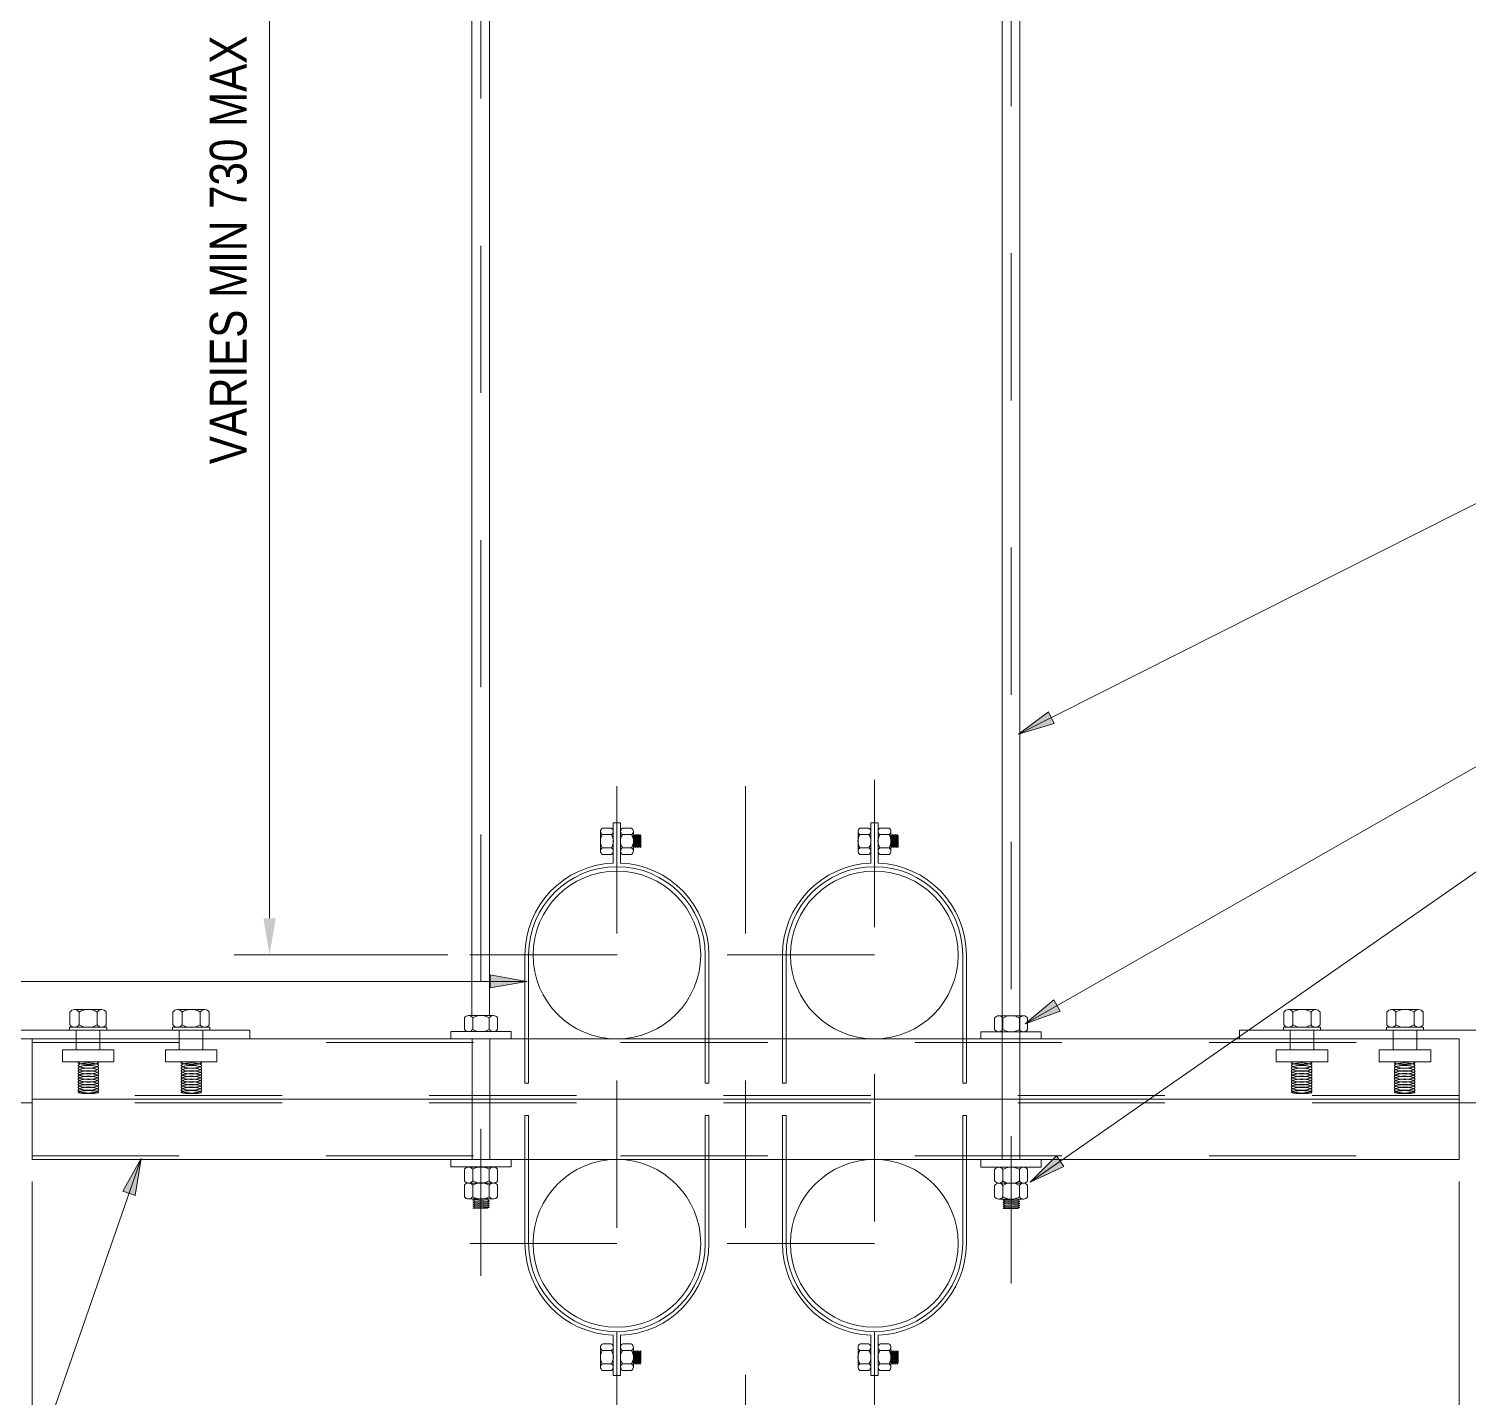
# Model space of a CAD drawing. Header units: metres. Extents: x -5.15 to 4.7, y 2.66 to 5.5.
# Drawn here: x -4.036 to -3.058, y 3.71 to 4.64 of the extents above; entities that cross this region are included whole.
import ezdxf

# ---------------------------------------------------------------- set-up
doc = ezdxf.new("R2010")
doc.units = ezdxf.units.M
for name, pattern in [('Hidden - Small', [0.002294, 0.0015, -0.0007938]), ('JacobsCenter', [0.015, 0.009, -0.0015, 0.003, -0.0015]), ('JacobsDash', [0.0045, 0.003, -0.0015])]:
    doc.linetypes.add(name, pattern=pattern)
doc.layers.get('Defpoints').update_dxf_attribs({"color": 41})
for name, color, linetype, lineweight in [('A-ANNO-DIMS', 7, 'Continuous', 9), ('A-DETL', 7, 'Continuous', 13), ('G-ANNO-TEXT', 7, 'Continuous', 9)]:
    doc.layers.add(name, color=color, linetype=linetype, lineweight=lineweight)
doc.styles.add('Arial Narrow', font='ARIALN.TTF', dxfattribs={"height": 0.025})
doc.dimstyles.new('Dimension_Standard_O__mm_', dxfattribs={"dimscale": 0.3048, "dimtxt": 0.025586, "dimasz": 0.082021, "dimexe": 0.07874, "dimexo": 0.049213, "dimgap": 0.049213, "dimtad": 1, "dimdec": 0, "dimlfac": 1000, "dimzin": 0, "dimdsep": 46, "dimtxsty": 'Arial Narrow', "dimsah": 1, "dimcen": 0.09, "dimaunit": 1, "dimadec": 4, "dimazin": 0, "dimtfac": 1, "dimtdec": 4, "dimtix": 1, "dimtmove": 0, "dimatfit": 3, "dimfxl": 1, "dimtvp": 1, "dimtfill": 1, "dimtolj": 1, "dimtzin": 0, "dimlwd": 18, "dimlwe": 18, "dimarcsym": 2})
doc.dimstyles.new('Dimension_Standard_T__mm__1', dxfattribs={"dimscale": 0.3048, "dimtxt": 0.025586, "dimasz": 0.082021, "dimexe": 0.07874, "dimexo": 0.049213, "dimgap": 0.032808, "dimtad": 1, "dimdec": 0, "dimlfac": 1000, "dimzin": 0, "dimdsep": 46, "dimtxsty": 'Arial Narrow', "dimsah": 1, "dimcen": 0.09, "dimaunit": 1, "dimadec": 4, "dimazin": 0, "dimtfac": 1, "dimtdec": 4, "dimtix": 1, "dimtmove": 0, "dimatfit": 3, "dimfxl": 1, "dimtvp": 1, "dimtolj": 1, "dimtzin": 0, "dimlwd": 18, "dimlwe": 18, "dimarcsym": 2})

# ---------------------------------------------------------------- blocks, each defined once
blk = doc.blocks.new('DIMBLOCK3-DRG-2873254 - TYPE 4 HANGER _4X100 DIA_')
at = {"layer": 'A-ANNO-DIMS', "color": 0, "lineweight": 18, "transparency": 16777216}
for p, q in [((-3.06391, 3.85672), (-3.06391, 3.3656)), ((-3.54891, 3.67972), (-3.54891, 3.3656)), ((-3.08891, 3.3896), (-3.52391, 3.3896))]:
    blk.add_line(p, q, dxfattribs=at)
at = {"layer": 'A-ANNO-DIMS', "color": 0, "transparency": 16777216}
for points in [[(-3.52391, 3.39376), (-3.52391, 3.38543), (-3.54891, 3.3896)], [(-3.08891, 3.39376), (-3.08891, 3.38543), (-3.06391, 3.3896)]]:
    blk.add_solid(points, dxfattribs=at)
at = {"layer": 'Defpoints', "color": 0, "transparency": 16777216}
for p in [(-3.06391, 3.87172), (-3.54891, 3.69472), (-3.54891, 3.3896)]:
    blk.add_point(p, dxfattribs=at)
at = {"layer": 'A-ANNO-DIMS', "color": 0, "lineweight": 18, "transparency": 16777216, "insert": (-3.30641, 3.41236), "char_height": 0.025, "width": 0.0570197, "attachment_point": 5, "style": 'Arial Narrow'}
blk.add_mtext('\\A1;485', dxfattribs=at)
blk = doc.blocks.new('DIMBLOCK4-DRG-2873254 - TYPE 4 HANGER _4X100 DIA_')
at = {"layer": 'A-ANNO-DIMS', "color": 0, "lineweight": 18, "transparency": 16777216}
for p, q in [((-4.03391, 3.85672), (-4.03391, 3.3656)), ((-3.54891, 3.67972), (-3.54891, 3.3656)), ((-3.57391, 3.3896), (-4.00891, 3.3896))]:
    blk.add_line(p, q, dxfattribs=at)
at = {"layer": 'A-ANNO-DIMS', "color": 0, "transparency": 16777216}
for points in [[(-4.00891, 3.39376), (-4.00891, 3.38543), (-4.03391, 3.3896)], [(-3.57391, 3.39376), (-3.57391, 3.38543), (-3.54891, 3.3896)]]:
    blk.add_solid(points, dxfattribs=at)
at = {"layer": 'Defpoints', "color": 0, "transparency": 16777216}
for p in [(-4.03391, 3.87172), (-3.54891, 3.69472), (-4.03391, 3.3896)]:
    blk.add_point(p, dxfattribs=at)
at = {"layer": 'A-ANNO-DIMS', "color": 0, "lineweight": 18, "transparency": 16777216, "insert": (-3.79141, 3.41236), "char_height": 0.025, "width": 0.0570197, "attachment_point": 5, "style": 'Arial Narrow'}
blk.add_mtext('\\A1;485', dxfattribs=at)
blk = doc.blocks.new('DIMBLOCK11-DRG-2873254 - TYPE 4 HANGER _4X100 DIA_')
at = {"layer": 'A-ANNO-DIMS', "color": 0, "lineweight": 18, "transparency": 16777216}
for p, q in [((-3.56865, 5.04061), (-3.89646, 5.04061)), ((-3.87246, 5.01561), (-3.87246, 4.03572)), ((-3.75128, 4.01072), (-3.89646, 4.01072))]:
    blk.add_line(p, q, dxfattribs=at)
at = {"layer": 'A-ANNO-DIMS', "color": 0, "transparency": 16777216}
for points in [[(-3.87663, 5.01561), (-3.86829, 5.01561), (-3.87246, 5.04061)], [(-3.87663, 4.03572), (-3.86829, 4.03572), (-3.87246, 4.01072)]]:
    blk.add_solid(points, dxfattribs=at)
at = {"layer": 'Defpoints', "color": 0, "transparency": 16777216}
for p in [(-3.55365, 5.04061), (-3.87246, 4.01072), (-3.73628, 4.01072)]:
    blk.add_point(p, dxfattribs=at)
at = {"layer": 'A-ANNO-DIMS', "color": 0, "lineweight": 18, "transparency": 16777216, "insert": (-3.90039, 4.52567), "char_height": 0.025, "width": 0.4361765, "attachment_point": 5, "rotation": 90, "style": 'Arial Narrow', "bg_fill": 3, "box_fill_scale": 1.1, "bg_fill_color": 256, "bg_fill_true_color": 13158600, "bg_fill_transparency": 0}
blk.add_mtext('\\A1;VARIES MIN 730 MAX 1030', dxfattribs=at)

msp = doc.modelspace()

# ---------------------------------------------------------------- hatches: boundary and pattern name
at = {"layer": 'G-ANNO-TEXT'}
for points in [[(-3.36343, 4.16076), (-3.33913, 4.16808), (-3.3431, 4.17595)], [(-3.69756, 3.99278), (-3.72256, 3.99719), (-3.72256, 3.98837)], [(-3.35903, 3.96397), (-3.33513, 3.97252), (-3.33949, 3.98018)], [(-3.35559, 3.85643), (-3.33255, 3.86709), (-3.33759, 3.87433)], [(-3.95978, 3.87234), (-3.97215, 3.85018), (-3.96383, 3.84728)]]:
    msp.add_hatch(color=256, dxfattribs=at).paths.add_polyline_path(points)

# ---------------------------------------------------------------- linework, layer by layer
at = {"layer": 'A-DETL', "linetype": 'JacobsCenter', "lineweight": 9}
for p, q in [((-3.36847, 3.58756), (-3.36847, 5.26756)), ((-3.72878, 3.59268), (-3.72878, 5.26268)), ((-3.46141, 4.12972), (-3.46141, 3.69472)), ((-3.63641, 4.12535), (-3.63641, 3.69472)), ((-3.54891, 4.12535), (-3.54891, 3.69472)), ((-3.73628, 4.01072), (-3.53641, 4.01072)), ((-3.56141, 4.01072), (-3.36141, 4.01072)), ((-3.72036, 3.96952), (-3.73743, 3.96952)), ((-3.73641, 3.81472), (-3.53641, 3.81472)), ((-3.56141, 3.81472), (-3.36141, 3.81472))]:
    msp.add_line(p, q, dxfattribs=at)
at = {"layer": 'A-DETL', "lineweight": 18}
for p, q in [((-3.37463, 3.87172), (-3.37463, 5.13593)), ((-3.36263, 3.87172), (-3.36263, 5.13617)), ((-3.73494, 3.96952), (-3.73494, 5.12492)), ((-3.72294, 3.96952), (-3.72294, 5.12516)), ((-3.73478, 3.95372), (-3.73478, 3.87172)), ((-3.72278, 3.95372), (-3.72278, 3.87172))]:
    msp.add_line(p, q, dxfattribs=at)
at = {"layer": 'A-DETL', "lineweight": 9}
for p, q in [((-3.63391, 4.10053), (-3.63891, 4.10053)), ((-3.63891, 4.07317), (-3.63891, 4.10053)), ((-3.63641, 4.07072), (-3.63641, 4.10053)), ((-3.63391, 4.07317), (-3.63391, 4.10053)), ((-3.45891, 4.10053), (-3.46391, 4.10053)), ((-3.46391, 4.07317), (-3.46391, 4.10053)), ((-3.46141, 4.07072), (-3.46141, 4.10053)), ((-3.45891, 4.07317), (-3.45891, 4.10053)), ((-3.64754, 4.09474), (-3.64754, 4.08803)), ((-3.64754, 4.09474), (-3.64754, 4.08803)), ((-3.6463, 4.09698), (-3.64009, 4.09698)), ((-3.6463, 4.0925), (-3.64009, 4.0925)), ((-3.63891, 4.09474), (-3.63891, 4.08803)), ((-3.62646, 4.09698), (-3.63267, 4.09698)), ((-3.62646, 4.0925), (-3.63267, 4.0925)), ((-3.62522, 4.08803), (-3.62522, 4.09475)), ((-3.62466, 4.08366), (-3.62522, 4.09266)), ((-3.62466, 4.09163), (-3.62522, 4.09266)), ((-3.62466, 4.09163), (-3.62522, 4.09266)), ((-3.6241, 4.09266), (-3.62466, 4.09163)), ((-3.6241, 4.09266), (-3.62466, 4.09163)), ((-3.6241, 4.08469), (-3.62466, 4.09163)), ((-3.62354, 4.09163), (-3.6241, 4.09266)), ((-3.62354, 4.08366), (-3.6241, 4.09266)), ((-3.62297, 4.09266), (-3.62354, 4.09163)), ((-3.62297, 4.08469), (-3.62354, 4.09163)), ((-3.62241, 4.09163), (-3.62297, 4.09266)), ((-3.62241, 4.08366), (-3.62297, 4.09266)), ((-3.62185, 4.09266), (-3.62241, 4.09163)), ((-3.62185, 4.08469), (-3.62241, 4.09163)), ((-3.62129, 4.09163), (-3.62185, 4.09266)), ((-3.62129, 4.08366), (-3.62185, 4.09266)), ((-3.62129, 4.09163), (-3.62072, 4.09266)), ((-3.62072, 4.08469), (-3.62129, 4.09163)), ((-3.62016, 4.09163), (-3.62072, 4.09266)), ((-3.62072, 4.09266), (-3.62016, 4.08366)), ((-3.62016, 4.08366), (-3.62016, 4.09163)), ((-3.47254, 4.09474), (-3.47254, 4.08803)), ((-3.47254, 4.09474), (-3.47254, 4.08803)), ((-3.4713, 4.09698), (-3.46509, 4.09698)), ((-3.4713, 4.0925), (-3.46509, 4.0925)), ((-3.46391, 4.09474), (-3.46391, 4.08803)), ((-3.45146, 4.09698), (-3.45767, 4.09698)), ((-3.45146, 4.0925), (-3.45767, 4.0925)), ((-3.45022, 4.08803), (-3.45022, 4.09475)), ((-3.44966, 4.08366), (-3.45022, 4.09266)), ((-3.44966, 4.09163), (-3.45022, 4.09266)), ((-3.44966, 4.09163), (-3.45022, 4.09266)), ((-3.4491, 4.09266), (-3.44966, 4.09163)), ((-3.4491, 4.09266), (-3.44966, 4.09163)), ((-3.4491, 4.08469), (-3.44966, 4.09163)), ((-3.44854, 4.09163), (-3.4491, 4.09266)), ((-3.44854, 4.08366), (-3.4491, 4.09266)), ((-3.44797, 4.09266), (-3.44854, 4.09163)), ((-3.44797, 4.08469), (-3.44854, 4.09163)), ((-3.44741, 4.09163), (-3.44797, 4.09266)), ((-3.44741, 4.08366), (-3.44797, 4.09266)), ((-3.44685, 4.09266), (-3.44741, 4.09163)), ((-3.44685, 4.08469), (-3.44741, 4.09163)), ((-3.44629, 4.09163), (-3.44685, 4.09266)), ((-3.44629, 4.08366), (-3.44685, 4.09266)), ((-3.44629, 4.09163), (-3.44572, 4.09266)), ((-3.44572, 4.08469), (-3.44629, 4.09163)), ((-3.44516, 4.09163), (-3.44572, 4.09266)), ((-3.44572, 4.09266), (-3.44516, 4.08366)), ((-3.44516, 4.08366), (-3.44516, 4.09163)), ((-3.64754, 4.08803), (-3.64754, 4.0813)), ((-3.64754, 4.08803), (-3.64754, 4.0813)), ((-3.6463, 4.08355), (-3.64009, 4.08355)), ((-3.63891, 4.08803), (-3.63891, 4.0813)), ((-3.62646, 4.08355), (-3.63267, 4.08355)), ((-3.62522, 4.08131), (-3.62522, 4.08803)), ((-3.62522, 4.08469), (-3.62466, 4.08366)), ((-3.62466, 4.08366), (-3.6241, 4.08469)), ((-3.6241, 4.08469), (-3.62354, 4.08366)), ((-3.62354, 4.08366), (-3.62297, 4.08469)), ((-3.62297, 4.08469), (-3.62241, 4.08366)), ((-3.62241, 4.08366), (-3.62185, 4.08469)), ((-3.62185, 4.08469), (-3.62129, 4.08366)), ((-3.62129, 4.08366), (-3.62072, 4.08469)), ((-3.62016, 4.08366), (-3.62072, 4.08469)), ((-3.47254, 4.08803), (-3.47254, 4.0813)), ((-3.47254, 4.08803), (-3.47254, 4.0813)), ((-3.4713, 4.08355), (-3.46509, 4.08355)), ((-3.46391, 4.08803), (-3.46391, 4.0813)), ((-3.45146, 4.08355), (-3.45767, 4.08355)), ((-3.45022, 4.08131), (-3.45022, 4.08803)), ((-3.45022, 4.08469), (-3.44966, 4.08366)), ((-3.44966, 4.08366), (-3.4491, 4.08469)), ((-3.4491, 4.08469), (-3.44854, 4.08366)), ((-3.44854, 4.08366), (-3.44797, 4.08469)), ((-3.44797, 4.08469), (-3.44741, 4.08366)), ((-3.44741, 4.08366), (-3.44685, 4.08469)), ((-3.44685, 4.08469), (-3.44629, 4.08366)), ((-3.44629, 4.08366), (-3.44572, 4.08469)), ((-3.44516, 4.08366), (-3.44572, 4.08469)), ((-3.6463, 4.07907), (-3.64009, 4.07907)), ((-3.62646, 4.07907), (-3.63267, 4.07907)), ((-3.4713, 4.07907), (-3.46509, 4.07907)), ((-3.45146, 4.07907), (-3.45767, 4.07907)), ((-3.69891, 4.01072), (-3.69891, 3.92372)), ((-3.69641, 4.01072), (-3.69641, 3.92372)), ((-3.57641, 4.01072), (-3.57641, 3.92372)), ((-3.57391, 4.01072), (-3.57391, 3.92372)), ((-3.52391, 4.01072), (-3.52391, 3.92372)), ((-3.52141, 4.01072), (-3.52141, 3.92372)), ((-3.40141, 4.01072), (-3.40141, 3.92372)), ((-3.39891, 4.01072), (-3.39891, 3.92372)), ((-4.00812, 3.97188), (-4.00812, 3.96332)), ((-3.99579, 3.97358), (-4.00506, 3.97358)), ((-3.99579, 3.97358), (-4.00506, 3.97358)), ((-4.00196, 3.97188), (-4.00196, 3.96332)), ((-3.98653, 3.97358), (-3.99579, 3.97358)), ((-3.98653, 3.97358), (-3.99579, 3.97358)), ((-3.98962, 3.97188), (-3.98962, 3.96332)), ((-3.98345, 3.97188), (-3.98345, 3.96332)), ((-3.93812, 3.97188), (-3.93812, 3.96332)), ((-3.92579, 3.97358), (-3.93506, 3.97358)), ((-3.92579, 3.97358), (-3.93506, 3.97358)), ((-3.93196, 3.97188), (-3.93196, 3.96332)), ((-3.91653, 3.97358), (-3.92579, 3.97358)), ((-3.91653, 3.97358), (-3.92579, 3.97358)), ((-3.91962, 3.97188), (-3.91962, 3.96332)), ((-3.91345, 3.97188), (-3.91345, 3.96332)), ((-3.18312, 3.97188), (-3.18312, 3.96332)), ((-3.18004, 3.97358), (-3.17079, 3.97358)), ((-3.18004, 3.97358), (-3.17079, 3.97358)), ((-3.17696, 3.97188), (-3.17696, 3.96332)), ((-3.17079, 3.97358), (-3.16152, 3.97358)), ((-3.17079, 3.97358), (-3.16152, 3.97358)), ((-3.16462, 3.97188), (-3.16462, 3.96332)), ((-3.15845, 3.97188), (-3.15845, 3.96332)), ((-3.11312, 3.97188), (-3.11312, 3.96332)), ((-3.11004, 3.97358), (-3.10079, 3.97358)), ((-3.11004, 3.97358), (-3.10079, 3.97358)), ((-3.10696, 3.97188), (-3.10696, 3.96332)), ((-3.10079, 3.97358), (-3.09152, 3.97358)), ((-3.10079, 3.97358), (-3.09152, 3.97358)), ((-3.09462, 3.97188), (-3.09462, 3.96332)), ((-3.08845, 3.97188), (-3.08845, 3.96332)), ((-3.73999, 3.96797), (-3.73999, 3.96019)), ((-3.73438, 3.96797), (-3.73438, 3.96019)), ((-3.72317, 3.96797), (-3.72317, 3.96019)), ((-3.71756, 3.96797), (-3.71756, 3.96019)), ((-3.37968, 3.96786), (-3.37968, 3.96008)), ((-3.37688, 3.96941), (-3.36847, 3.96941)), ((-3.37688, 3.96941), (-3.36847, 3.96941)), ((-3.37408, 3.96786), (-3.37408, 3.96008)), ((-3.36847, 3.96941), (-3.36004, 3.96941)), ((-3.36847, 3.96941), (-3.36004, 3.96941)), ((-3.36286, 3.96786), (-3.36286, 3.96008)), ((-3.35725, 3.96786), (-3.35725, 3.96008)), ((-3.98314, 3.9617), (-4.00844, 3.9617)), ((-4.00844, 3.9617), (-4.00844, 3.95972)), ((-4.00844, 3.95972), (-3.98314, 3.95972)), ((-3.99579, 3.9617), (-4.00506, 3.9617)), ((-3.98653, 3.9617), (-3.99579, 3.9617)), ((-3.98314, 3.95972), (-3.98314, 3.9617)), ((-3.91314, 3.9617), (-3.93844, 3.9617)), ((-3.93844, 3.9617), (-3.93844, 3.95972)), ((-3.93844, 3.95972), (-3.91314, 3.95972)), ((-3.92579, 3.9617), (-3.93506, 3.9617)), ((-3.91653, 3.9617), (-3.92579, 3.9617)), ((-3.91314, 3.95972), (-3.91314, 3.9617)), ((-3.74928, 3.95872), (-3.70828, 3.95872)), ((-3.74928, 3.95872), (-3.74928, 3.95372)), ((-3.73719, 3.95872), (-3.72878, 3.95872)), ((-3.72878, 3.95872), (-3.72035, 3.95872)), ((-3.70828, 3.95872), (-3.70828, 3.95372)), ((-3.38897, 3.9586), (-3.34797, 3.9586)), ((-3.38897, 3.9586), (-3.38897, 3.95372)), ((-3.37688, 3.9586), (-3.36847, 3.9586)), ((-3.36847, 3.9586), (-3.36004, 3.9586)), ((-3.34797, 3.9586), (-3.34797, 3.95372)), ((-3.18344, 3.9617), (-3.15814, 3.9617)), ((-3.18344, 3.95972), (-3.18344, 3.9617)), ((-3.15814, 3.95972), (-3.18344, 3.95972)), ((-3.18004, 3.9617), (-3.17079, 3.9617)), ((-3.17079, 3.9617), (-3.16152, 3.9617)), ((-3.15814, 3.9617), (-3.15814, 3.95972)), ((-3.11344, 3.9617), (-3.08814, 3.9617)), ((-3.11344, 3.95972), (-3.11344, 3.9617)), ((-3.08814, 3.95972), (-3.11344, 3.95972)), ((-3.11004, 3.9617), (-3.10079, 3.9617)), ((-3.10079, 3.9617), (-3.09152, 3.9617)), ((-3.08814, 3.9617), (-3.08814, 3.95972)), ((-3.69891, 3.92372), (-3.69641, 3.92372)), ((-3.57641, 3.92372), (-3.57391, 3.92372)), ((-3.52391, 3.92372), (-3.52141, 3.92372)), ((-3.40141, 3.92372), (-3.39891, 3.92372)), ((-3.06391, 3.91272), (-4.03391, 3.91272)), ((-3.69891, 3.90172), (-3.69641, 3.90172)), ((-3.69891, 3.81472), (-3.69891, 3.90172)), ((-3.69641, 3.81472), (-3.69641, 3.90172)), ((-3.57641, 3.81472), (-3.57641, 3.90172)), ((-3.57641, 3.90172), (-3.57391, 3.90172)), ((-3.57391, 3.81472), (-3.57391, 3.90172)), ((-3.52391, 3.90172), (-3.52141, 3.90172)), ((-3.52391, 3.81472), (-3.52391, 3.90172)), ((-3.52141, 3.81472), (-3.52141, 3.90172)), ((-3.40141, 3.81472), (-3.40141, 3.90172)), ((-3.40141, 3.90172), (-3.39891, 3.90172)), ((-3.39891, 3.81472), (-3.39891, 3.90172)), ((-3.74928, 3.86672), (-3.74928, 3.87172)), ((-3.74928, 3.86672), (-3.70828, 3.86672)), ((-3.73999, 3.85728), (-3.73999, 3.86506)), ((-3.73719, 3.86654), (-3.72878, 3.86654)), ((-3.73438, 3.85728), (-3.73438, 3.86506)), ((-3.72878, 3.86654), (-3.72035, 3.86654)), ((-3.72317, 3.85728), (-3.72317, 3.86506)), ((-3.71756, 3.85728), (-3.71756, 3.86506)), ((-3.70828, 3.86672), (-3.70828, 3.87172)), ((-3.38897, 3.8666), (-3.38897, 3.87172)), ((-3.38897, 3.8666), (-3.34797, 3.8666)), ((-3.37968, 3.85717), (-3.37968, 3.86495)), ((-3.37688, 3.86642), (-3.36847, 3.86642)), ((-3.37408, 3.85717), (-3.37408, 3.86495)), ((-3.36847, 3.86642), (-3.36004, 3.86642)), ((-3.36286, 3.85717), (-3.36286, 3.86495)), ((-3.35725, 3.85717), (-3.35725, 3.86495)), ((-3.34797, 3.8666), (-3.34797, 3.87172)), ((-3.73719, 3.85573), (-3.72878, 3.85573)), ((-3.73719, 3.85573), (-3.72878, 3.85573)), ((-3.72878, 3.85573), (-3.72035, 3.85573)), ((-3.72878, 3.85573), (-3.72035, 3.85573)), ((-3.37688, 3.85562), (-3.36847, 3.85562)), ((-3.37688, 3.85562), (-3.36847, 3.85562)), ((-3.36847, 3.85562), (-3.36004, 3.85562)), ((-3.36847, 3.85562), (-3.36004, 3.85562)), ((-3.73999, 3.84648), (-3.73999, 3.85426)), ((-3.73719, 3.84493), (-3.72878, 3.84493)), ((-3.73438, 3.84648), (-3.73438, 3.85426)), ((-3.73295, 3.84493), (-3.73424, 3.84423)), ((-3.73424, 3.84423), (-3.72297, 3.84493)), ((-3.72878, 3.84493), (-3.72035, 3.84493)), ((-3.72426, 3.84423), (-3.72297, 3.84493)), ((-3.72426, 3.84423), (-3.72297, 3.84493)), ((-3.72317, 3.84648), (-3.72317, 3.85426)), ((-3.71756, 3.84648), (-3.71756, 3.85426)), ((-3.37968, 3.84637), (-3.37968, 3.85415)), ((-3.37688, 3.84482), (-3.36847, 3.84482)), ((-3.37408, 3.84637), (-3.37408, 3.85415)), ((-3.37264, 3.84482), (-3.37393, 3.84411)), ((-3.37393, 3.84411), (-3.36266, 3.84482)), ((-3.36847, 3.84482), (-3.36004, 3.84482)), ((-3.36395, 3.84411), (-3.36266, 3.84482)), ((-3.36395, 3.84411), (-3.36266, 3.84482)), ((-3.36286, 3.84637), (-3.36286, 3.85415)), ((-3.35725, 3.84637), (-3.35725, 3.85415)), ((-3.73424, 3.84423), (-3.73295, 3.84352)), ((-3.73295, 3.84352), (-3.73424, 3.84282)), ((-3.73424, 3.84282), (-3.72297, 3.84352)), ((-3.73424, 3.84282), (-3.73295, 3.84211)), ((-3.73295, 3.84211), (-3.73424, 3.84141)), ((-3.73424, 3.84141), (-3.72297, 3.84211)), ((-3.73424, 3.84141), (-3.73295, 3.8407)), ((-3.73295, 3.8407), (-3.73424, 3.84)), ((-3.73424, 3.84), (-3.72297, 3.8407)), ((-3.73424, 3.84), (-3.73295, 3.83929)), ((-3.72297, 3.83929), (-3.73424, 3.83859)), ((-3.73424, 3.83859), (-3.73295, 3.83929)), ((-3.73424, 3.83859), (-3.72426, 3.83859)), ((-3.73295, 3.84352), (-3.72426, 3.84423)), ((-3.73295, 3.84211), (-3.72426, 3.84282)), ((-3.73295, 3.8407), (-3.72426, 3.84141)), ((-3.73295, 3.83929), (-3.72426, 3.84)), ((-3.72297, 3.84352), (-3.72426, 3.84423)), ((-3.72297, 3.84352), (-3.72426, 3.84423)), ((-3.72426, 3.84282), (-3.72297, 3.84352)), ((-3.72297, 3.84211), (-3.72426, 3.84282)), ((-3.72426, 3.84141), (-3.72297, 3.84211)), ((-3.72297, 3.8407), (-3.72426, 3.84141)), ((-3.72426, 3.84), (-3.72297, 3.8407)), ((-3.72426, 3.84), (-3.72297, 3.83929)), ((-3.72426, 3.83859), (-3.72297, 3.83929)), ((-3.37393, 3.84411), (-3.37264, 3.84341)), ((-3.37264, 3.84341), (-3.37393, 3.8427)), ((-3.37393, 3.8427), (-3.36266, 3.84341)), ((-3.37393, 3.8427), (-3.37264, 3.842)), ((-3.37264, 3.842), (-3.37393, 3.84129)), ((-3.37393, 3.84129), (-3.36266, 3.842)), ((-3.37393, 3.84129), (-3.37264, 3.84059)), ((-3.37264, 3.84059), (-3.37393, 3.83988)), ((-3.37393, 3.83988), (-3.36266, 3.84059)), ((-3.37393, 3.83988), (-3.37264, 3.83918)), ((-3.36266, 3.83918), (-3.37393, 3.83848)), ((-3.37393, 3.83848), (-3.37264, 3.83918)), ((-3.37393, 3.83848), (-3.36395, 3.83848)), ((-3.37264, 3.84341), (-3.36395, 3.84411)), ((-3.37264, 3.842), (-3.36395, 3.8427)), ((-3.37264, 3.84059), (-3.36395, 3.84129)), ((-3.37264, 3.83918), (-3.36395, 3.83988)), ((-3.36266, 3.84341), (-3.36395, 3.84411)), ((-3.36266, 3.84341), (-3.36395, 3.84411)), ((-3.36395, 3.8427), (-3.36266, 3.84341)), ((-3.36266, 3.842), (-3.36395, 3.8427)), ((-3.36395, 3.84129), (-3.36266, 3.842)), ((-3.36266, 3.84059), (-3.36395, 3.84129)), ((-3.36395, 3.83988), (-3.36266, 3.84059)), ((-3.36395, 3.83988), (-3.36266, 3.83918)), ((-3.36395, 3.83848), (-3.36266, 3.83918)), ((-3.63891, 3.75227), (-3.63891, 3.72491)), ((-3.63641, 3.75472), (-3.63641, 3.72491)), ((-3.63391, 3.75227), (-3.63391, 3.72491)), ((-3.46391, 3.75227), (-3.46391, 3.72491)), ((-3.46141, 3.75472), (-3.46141, 3.72491)), ((-3.45891, 3.75227), (-3.45891, 3.72491)), ((-3.64754, 3.73741), (-3.64754, 3.74414)), ((-3.64754, 3.73741), (-3.64754, 3.74414)), ((-3.64754, 3.73069), (-3.64754, 3.73741)), ((-3.64754, 3.73069), (-3.64754, 3.73741)), ((-3.6463, 3.74637), (-3.64009, 3.74637)), ((-3.6463, 3.74189), (-3.64009, 3.74189)), ((-3.63891, 3.73741), (-3.63891, 3.74414)), ((-3.63891, 3.73069), (-3.63891, 3.73741)), ((-3.62646, 3.74637), (-3.63267, 3.74637)), ((-3.62646, 3.74189), (-3.63267, 3.74189)), ((-3.62522, 3.74413), (-3.62522, 3.73741)), ((-3.62522, 3.74075), (-3.62466, 3.74177)), ((-3.62466, 3.74177), (-3.62522, 3.73277)), ((-3.62522, 3.73741), (-3.62522, 3.73068)), ((-3.62466, 3.74177), (-3.6241, 3.74075)), ((-3.6241, 3.74075), (-3.62466, 3.7338)), ((-3.6241, 3.74075), (-3.62354, 3.74177)), ((-3.62354, 3.74177), (-3.6241, 3.73277)), ((-3.62354, 3.74177), (-3.62297, 3.74075)), ((-3.62297, 3.74075), (-3.62354, 3.7338)), ((-3.62297, 3.74075), (-3.62241, 3.74177)), ((-3.62241, 3.74177), (-3.62297, 3.73277)), ((-3.62241, 3.74177), (-3.62185, 3.74075)), ((-3.62185, 3.74075), (-3.62241, 3.7338)), ((-3.62185, 3.74075), (-3.62129, 3.74177)), ((-3.62129, 3.74177), (-3.62185, 3.73277)), ((-3.62129, 3.74177), (-3.62072, 3.74075)), ((-3.62072, 3.74075), (-3.62129, 3.7338)), ((-3.62072, 3.73277), (-3.62016, 3.74177)), ((-3.62016, 3.74177), (-3.62072, 3.74075)), ((-3.62016, 3.74177), (-3.62016, 3.7338)), ((-3.47254, 3.73741), (-3.47254, 3.74414)), ((-3.47254, 3.73741), (-3.47254, 3.74414)), ((-3.47254, 3.73069), (-3.47254, 3.73741)), ((-3.47254, 3.73069), (-3.47254, 3.73741)), ((-3.4713, 3.74637), (-3.46509, 3.74637)), ((-3.4713, 3.74189), (-3.46509, 3.74189)), ((-3.46391, 3.73741), (-3.46391, 3.74414)), ((-3.46391, 3.73069), (-3.46391, 3.73741)), ((-3.45146, 3.74637), (-3.45767, 3.74637)), ((-3.45146, 3.74189), (-3.45767, 3.74189)), ((-3.45022, 3.74413), (-3.45022, 3.73741)), ((-3.45022, 3.74075), (-3.44966, 3.74177)), ((-3.44966, 3.74177), (-3.45022, 3.73277)), ((-3.45022, 3.73741), (-3.45022, 3.73068)), ((-3.44966, 3.74177), (-3.4491, 3.74075)), ((-3.4491, 3.74075), (-3.44966, 3.7338)), ((-3.4491, 3.74075), (-3.44854, 3.74177)), ((-3.44854, 3.74177), (-3.4491, 3.73277)), ((-3.44854, 3.74177), (-3.44797, 3.74075)), ((-3.44797, 3.74075), (-3.44854, 3.7338)), ((-3.44797, 3.74075), (-3.44741, 3.74177)), ((-3.44741, 3.74177), (-3.44797, 3.73277)), ((-3.44741, 3.74177), (-3.44685, 3.74075)), ((-3.44685, 3.74075), (-3.44741, 3.7338)), ((-3.44685, 3.74075), (-3.44629, 3.74177)), ((-3.44629, 3.74177), (-3.44685, 3.73277)), ((-3.44629, 3.74177), (-3.44572, 3.74075)), ((-3.44572, 3.74075), (-3.44629, 3.7338)), ((-3.44572, 3.73277), (-3.44516, 3.74177)), ((-3.44516, 3.74177), (-3.44572, 3.74075)), ((-3.44516, 3.74177), (-3.44516, 3.7338)), ((-3.6463, 3.73293), (-3.64009, 3.73293)), ((-3.6463, 3.72846), (-3.64009, 3.72846)), ((-3.62646, 3.73293), (-3.63267, 3.73293)), ((-3.62646, 3.72846), (-3.63267, 3.72846)), ((-3.62466, 3.7338), (-3.62522, 3.73277)), ((-3.62466, 3.7338), (-3.62522, 3.73277)), ((-3.6241, 3.73277), (-3.62466, 3.7338)), ((-3.6241, 3.73277), (-3.62466, 3.7338)), ((-3.62354, 3.7338), (-3.6241, 3.73277)), ((-3.62297, 3.73277), (-3.62354, 3.7338)), ((-3.62241, 3.7338), (-3.62297, 3.73277)), ((-3.62185, 3.73277), (-3.62241, 3.7338)), ((-3.62129, 3.7338), (-3.62185, 3.73277)), ((-3.62129, 3.7338), (-3.62072, 3.73277)), ((-3.62016, 3.7338), (-3.62072, 3.73277)), ((-3.4713, 3.73293), (-3.46509, 3.73293)), ((-3.4713, 3.72846), (-3.46509, 3.72846)), ((-3.45146, 3.73293), (-3.45767, 3.73293)), ((-3.45146, 3.72846), (-3.45767, 3.72846)), ((-3.44966, 3.7338), (-3.45022, 3.73277)), ((-3.44966, 3.7338), (-3.45022, 3.73277)), ((-3.4491, 3.73277), (-3.44966, 3.7338)), ((-3.4491, 3.73277), (-3.44966, 3.7338)), ((-3.44854, 3.7338), (-3.4491, 3.73277)), ((-3.44797, 3.73277), (-3.44854, 3.7338)), ((-3.44741, 3.7338), (-3.44797, 3.73277)), ((-3.44685, 3.73277), (-3.44741, 3.7338)), ((-3.44629, 3.7338), (-3.44685, 3.73277)), ((-3.44629, 3.7338), (-3.44572, 3.73277)), ((-3.44516, 3.7338), (-3.44572, 3.73277)), ((-3.63391, 3.72491), (-3.63891, 3.72491)), ((-3.45891, 3.72491), (-3.46391, 3.72491))]:
    msp.add_line(p, q, dxfattribs=at)
at = {"layer": 'A-DETL', "linetype": 'JacobsDash'}
msp.add_line((-4.00939, 3.95372), (-4.10521, 3.95372), dxfattribs=at)
at = {"layer": 'A-DETL'}
for p, q in [((-3.88579, 3.95972), (-4.10452, 3.95972)), ((-4.03391, 3.95372), (-3.06391, 3.95372)), ((-4.03391, 3.95372), (-4.03391, 3.87172)), ((-3.88579, 3.95972), (-3.88579, 3.95372)), ((-3.21329, 3.95972), (-2.94164, 3.95972)), ((-3.21329, 3.95972), (-3.21329, 3.95372)), ((-3.06391, 3.95372), (-3.06391, 3.87172)), ((-4.03391, 3.91022), (-4.11019, 3.91022)), ((-3.06391, 3.91022), (-2.93793, 3.91022)), ((-4.03391, 3.87172), (-3.06391, 3.87172))]:
    msp.add_line(p, q, dxfattribs=at)
at = {"layer": 'A-DETL', "linetype": 'Hidden - Small', "lineweight": 9}
for p, q in [((-4.00379, 3.94621), (-4.00379, 3.95972)), ((-3.98779, 3.94621), (-3.98779, 3.95972)), ((-3.93379, 3.94621), (-3.93379, 3.95972)), ((-3.91779, 3.94621), (-3.91779, 3.95972)), ((-3.17879, 3.94621), (-3.17879, 3.95972)), ((-3.16279, 3.94621), (-3.16279, 3.95972)), ((-3.10879, 3.94621), (-3.10879, 3.95972)), ((-3.09279, 3.94621), (-3.09279, 3.95972)), ((-4.01329, 3.94621), (-3.97829, 3.94621)), ((-4.01329, 3.93821), (-4.01329, 3.94621)), ((-3.97829, 3.93821), (-3.97829, 3.94621)), ((-3.94329, 3.94621), (-3.90829, 3.94621)), ((-3.94329, 3.93821), (-3.94329, 3.94621)), ((-3.90829, 3.93821), (-3.90829, 3.94621)), ((-3.15329, 3.94621), (-3.18829, 3.94621)), ((-3.18829, 3.93821), (-3.18829, 3.94621)), ((-3.15329, 3.93821), (-3.15329, 3.94621)), ((-3.08329, 3.94621), (-3.11829, 3.94621)), ((-3.11829, 3.93821), (-3.11829, 3.94621)), ((-3.08329, 3.93821), (-3.08329, 3.94621)), ((-3.97829, 3.93821), (-4.01329, 3.93821)), ((-3.90829, 3.93821), (-3.94329, 3.93821)), ((-3.18829, 3.93821), (-3.15329, 3.93821)), ((-3.11829, 3.93821), (-3.08329, 3.93821))]:
    msp.add_line(p, q, dxfattribs=at)
at = {"layer": 'A-DETL', "linetype": 'JacobsDash', "lineweight": 9}
for p, q in [((-4.03391, 3.95122), (-3.06391, 3.95122)), ((-3.06391, 3.91522), (-4.03391, 3.91522)), ((-3.06391, 3.91022), (-4.03391, 3.91022)), ((-4.03391, 3.87422), (-3.06391, 3.87422))]:
    msp.add_line(p, q, dxfattribs=at)
at = {"layer": 'A-DETL', "color": 143, "lineweight": 18, "true_color": 0x78aac8}
for centre in [(-3.63641, 4.01072), (-3.46141, 4.01072), (-3.63641, 3.81472), (-3.46141, 3.81472)]:
    msp.add_circle(centre, 0.057, dxfattribs=at)
at = {"layer": 'A-DETL', "lineweight": 9}
for centre, radius, start, end in [((-3.63935, 4.08803), 0.00827, 147.20842, 212.79158), ((-3.64489, 4.09474), 0.00264, 122.13554, 237.86446), ((-3.64149, 4.09474), 0.00264, 302.13554, 57.86446), ((-3.64704, 4.08803), 0.00827, 327.20842, 32.79158), ((-3.62572, 4.08803), 0.00827, 147.20842, 212.79158), ((-3.63127, 4.09474), 0.00264, 122.1346, 237.8654), ((-3.63127, 4.09474), 0.00264, 122.1346, 237.8654), ((-3.62787, 4.09474), 0.00264, 302.1346, 57.8654), ((-3.62787, 4.09474), 0.00264, 302.1346, 57.8654), ((-3.63341, 4.08803), 0.00827, 327.20842, 32.79158), ((-3.46435, 4.08803), 0.00827, 147.20842, 212.79158), ((-3.46989, 4.09474), 0.00264, 122.13554, 237.86446), ((-3.46649, 4.09474), 0.00264, 302.13554, 57.86446), ((-3.47204, 4.08803), 0.00827, 327.20842, 32.79158), ((-3.45072, 4.08803), 0.00827, 147.20842, 212.79158), ((-3.45627, 4.09474), 0.00264, 122.1346, 237.8654), ((-3.45627, 4.09474), 0.00264, 122.1346, 237.8654), ((-3.45287, 4.09474), 0.00264, 302.1346, 57.8654), ((-3.45287, 4.09474), 0.00264, 302.1346, 57.8654), ((-3.45841, 4.08803), 0.00827, 327.20842, 32.79158), ((-3.64489, 4.08131), 0.00264, 122.1346, 237.8654), ((-3.64489, 4.08131), 0.00264, 122.1346, 237.8654), ((-3.64149, 4.08131), 0.00264, 302.1346, 57.8654), ((-3.64149, 4.08131), 0.00264, 302.1346, 57.8654), ((-3.63127, 4.08131), 0.00264, 122.13554, 237.86446), ((-3.62787, 4.08131), 0.00264, 302.13554, 57.86446), ((-3.46989, 4.08131), 0.00264, 122.1346, 237.8654), ((-3.46989, 4.08131), 0.00264, 122.1346, 237.8654), ((-3.46649, 4.08131), 0.00264, 302.1346, 57.8654), ((-3.46649, 4.08131), 0.00264, 302.1346, 57.8654), ((-3.45627, 4.08131), 0.00264, 122.13554, 237.86446), ((-3.45287, 4.08131), 0.00264, 302.13554, 57.86446), ((-3.63641, 4.01072), 0.0625, 92.29244, 180), ((-3.63641, 4.01072), 0.06, 0, 180), ((-3.63641, 4.01072), 0.0625, 0, 87.70756), ((-3.46141, 4.01072), 0.0625, 92.29244, 180), ((-3.46141, 4.01072), 0.06, 0, 180), ((-3.46141, 4.01072), 0.0625, 0, 87.70756), ((-4.00504, 3.96994), 0.00364, 32.1346, 147.8654), ((-4.00504, 3.96994), 0.00364, 32.1346, 147.8654), ((-3.99579, 3.9623), 0.01139, 57.20842, 122.79158), ((-3.98653, 3.96994), 0.00364, 32.13554, 147.86446), ((-3.93504, 3.96994), 0.00364, 32.1346, 147.8654), ((-3.93504, 3.96994), 0.00364, 32.1346, 147.8654), ((-3.92579, 3.9623), 0.01139, 57.20842, 122.79158), ((-3.91653, 3.96994), 0.00364, 32.13554, 147.86446), ((-3.18004, 3.96994), 0.00364, 32.13554, 147.86446), ((-3.17079, 3.9623), 0.01139, 57.20842, 122.79158), ((-3.16153, 3.96994), 0.00364, 32.1346, 147.8654), ((-3.16153, 3.96994), 0.00364, 32.1346, 147.8654), ((-3.11004, 3.96994), 0.00364, 32.13554, 147.86446), ((-3.10079, 3.9623), 0.01139, 57.20842, 122.79158), ((-3.09153, 3.96994), 0.00364, 32.1346, 147.8654), ((-3.09153, 3.96994), 0.00364, 32.1346, 147.8654), ((-4.00504, 3.96525), 0.00364, 212.1346, 327.8654), ((-4.00504, 3.96525), 0.00364, 212.1346, 327.8654), ((-3.99579, 3.97289), 0.01139, 237.20842, 302.79158), ((-3.98653, 3.96525), 0.00364, 212.13554, 327.86446), ((-3.93504, 3.96525), 0.00364, 212.1346, 327.8654), ((-3.93504, 3.96525), 0.00364, 212.1346, 327.8654), ((-3.92579, 3.97289), 0.01139, 237.20842, 302.79158), ((-3.91653, 3.96525), 0.00364, 212.13554, 327.86446), ((-3.73719, 3.96621), 0.00331, 32.13554, 147.86446), ((-3.72878, 3.95927), 0.01035, 57.20842, 122.79158), ((-3.72036, 3.96621), 0.00331, 32.1346, 147.8654), ((-3.72036, 3.96621), 0.00331, 32.1346, 147.8654), ((-3.37688, 3.9661), 0.00331, 32.13554, 147.86446), ((-3.36847, 3.95915), 0.01035, 57.20842, 122.79158), ((-3.36006, 3.9661), 0.00331, 32.1346, 147.8654), ((-3.36006, 3.9661), 0.00331, 32.1346, 147.8654), ((-3.18004, 3.96525), 0.00364, 212.13554, 327.86446), ((-3.17079, 3.97289), 0.01139, 237.20842, 302.79158), ((-3.16153, 3.96525), 0.00364, 212.1346, 327.8654), ((-3.16153, 3.96525), 0.00364, 212.1346, 327.8654), ((-3.11004, 3.96525), 0.00364, 212.13554, 327.86446), ((-3.10079, 3.97289), 0.01139, 237.20842, 302.79158), ((-3.09153, 3.96525), 0.00364, 212.1346, 327.8654), ((-3.09153, 3.96525), 0.00364, 212.1346, 327.8654), ((-3.73719, 3.96195), 0.00331, 212.13554, 327.86446), ((-3.72878, 3.96889), 0.01035, 237.20842, 302.79158), ((-3.72036, 3.96195), 0.00331, 212.1346, 327.8654), ((-3.72036, 3.96195), 0.00331, 212.1346, 327.8654), ((-3.37688, 3.96184), 0.00331, 212.13554, 327.86446), ((-3.36847, 3.96878), 0.01035, 237.20842, 302.79158), ((-3.36006, 3.96184), 0.00331, 212.1346, 327.8654), ((-3.36006, 3.96184), 0.00331, 212.1346, 327.8654), ((-3.73719, 3.8633), 0.00331, 32.13554, 147.86446), ((-3.72878, 3.85636), 0.01035, 57.20842, 122.79158), ((-3.72036, 3.8633), 0.00331, 32.1346, 147.8654), ((-3.72036, 3.8633), 0.00331, 32.1346, 147.8654), ((-3.37688, 3.86319), 0.00331, 32.13554, 147.86446), ((-3.36847, 3.85625), 0.01035, 57.20842, 122.79158), ((-3.36006, 3.86319), 0.00331, 32.1346, 147.8654), ((-3.36006, 3.86319), 0.00331, 32.1346, 147.8654), ((-3.73719, 3.85904), 0.00331, 212.13554, 327.86446), ((-3.73719, 3.8525), 0.00331, 32.13554, 147.86446), ((-3.72878, 3.86599), 0.01035, 237.20842, 302.79158), ((-3.72878, 3.84556), 0.01035, 57.20842, 122.79158), ((-3.72036, 3.85904), 0.00331, 212.1346, 327.8654), ((-3.72036, 3.85904), 0.00331, 212.1346, 327.8654), ((-3.72036, 3.8525), 0.00331, 32.1346, 147.8654), ((-3.72036, 3.8525), 0.00331, 32.1346, 147.8654), ((-3.37688, 3.85893), 0.00331, 212.13554, 327.86446), ((-3.37688, 3.85239), 0.00331, 32.13554, 147.86446), ((-3.36847, 3.86587), 0.01035, 237.20842, 302.79158), ((-3.36847, 3.84544), 0.01035, 57.20842, 122.79158), ((-3.36006, 3.85893), 0.00331, 212.1346, 327.8654), ((-3.36006, 3.85893), 0.00331, 212.1346, 327.8654), ((-3.36006, 3.85239), 0.00331, 32.1346, 147.8654), ((-3.36006, 3.85239), 0.00331, 32.1346, 147.8654), ((-3.73719, 3.84824), 0.00331, 212.13554, 327.86446), ((-3.72878, 3.85518), 0.01035, 237.20842, 302.79158), ((-3.72036, 3.84824), 0.00331, 212.1346, 327.8654), ((-3.72036, 3.84824), 0.00331, 212.1346, 327.8654), ((-3.37688, 3.84813), 0.00331, 212.13554, 327.86446), ((-3.36847, 3.85507), 0.01035, 237.20842, 302.79158), ((-3.36006, 3.84813), 0.00331, 212.1346, 327.8654), ((-3.36006, 3.84813), 0.00331, 212.1346, 327.8654), ((-3.63641, 3.81472), 0.0625, 180, 267.70756), ((-3.63641, 3.81472), 0.06, 180, 0), ((-3.63641, 3.81472), 0.0625, 272.29244, 0), ((-3.46141, 3.81472), 0.0625, 180, 267.70756), ((-3.46141, 3.81472), 0.06, 180, 0), ((-3.46141, 3.81472), 0.0625, 272.29244, 0), ((-3.63935, 3.73741), 0.00827, 147.20842, 212.79158), ((-3.64489, 3.74413), 0.00264, 122.1346, 237.8654), ((-3.64489, 3.74413), 0.00264, 122.1346, 237.8654), ((-3.64149, 3.74413), 0.00264, 302.1346, 57.8654), ((-3.64149, 3.74413), 0.00264, 302.1346, 57.8654), ((-3.64704, 3.73741), 0.00827, 327.20842, 32.79158), ((-3.62572, 3.73741), 0.00827, 147.20842, 212.79158), ((-3.63127, 3.74413), 0.00264, 122.13554, 237.86446), ((-3.62787, 3.74413), 0.00264, 302.13554, 57.86446), ((-3.63341, 3.73741), 0.00827, 327.20842, 32.79158), ((-3.46435, 3.73741), 0.00827, 147.20842, 212.79158), ((-3.46989, 3.74413), 0.00264, 122.1346, 237.8654), ((-3.46989, 3.74413), 0.00264, 122.1346, 237.8654), ((-3.46649, 3.74413), 0.00264, 302.1346, 57.8654), ((-3.46649, 3.74413), 0.00264, 302.1346, 57.8654), ((-3.47204, 3.73741), 0.00827, 327.20842, 32.79158), ((-3.45072, 3.73741), 0.00827, 147.20842, 212.79158), ((-3.45627, 3.74413), 0.00264, 122.13554, 237.86446), ((-3.45287, 3.74413), 0.00264, 302.13554, 57.86446), ((-3.45841, 3.73741), 0.00827, 327.20842, 32.79158), ((-3.64489, 3.73069), 0.00264, 122.13554, 237.86446), ((-3.64149, 3.73069), 0.00264, 302.13554, 57.86446), ((-3.63127, 3.73069), 0.00264, 122.1346, 237.8654), ((-3.63127, 3.73069), 0.00264, 122.1346, 237.8654), ((-3.62787, 3.73069), 0.00264, 302.1346, 57.8654), ((-3.62787, 3.73069), 0.00264, 302.1346, 57.8654), ((-3.46989, 3.73069), 0.00264, 122.13554, 237.86446), ((-3.46649, 3.73069), 0.00264, 302.13554, 57.86446), ((-3.45627, 3.73069), 0.00264, 122.1346, 237.8654), ((-3.45627, 3.73069), 0.00264, 122.1346, 237.8654), ((-3.45287, 3.73069), 0.00264, 302.1346, 57.8654), ((-3.45287, 3.73069), 0.00264, 302.1346, 57.8654)]:
    msp.add_arc(centre, radius, start, end, dxfattribs=at)
at = {"layer": 'A-DETL', "linetype": 'JacobsDash', "lineweight": 9}
for centre in [(-3.99555, 3.93745), (-3.92555, 3.93745), (-3.17102, 3.93745), (-3.10102, 3.93745)]:
    msp.add_ellipse(centre, major_axis=(0.00694, 0), ratio=0.155559, start_param=2.351216, end_param=7.073562, dxfattribs=at)
for centre, ratio in [((-3.99555, 3.93559), 0.253311), ((-3.99555, 3.93374), 0.285201), ((-3.99555, 3.93188), 0.285201), ((-3.92555, 3.93559), 0.253311), ((-3.92555, 3.93374), 0.285201), ((-3.92555, 3.93188), 0.285201), ((-3.17102, 3.93559), 0.253311), ((-3.17102, 3.93374), 0.285201), ((-3.17102, 3.93188), 0.285201), ((-3.10102, 3.93559), 0.253311), ((-3.10102, 3.93374), 0.285201), ((-3.10102, 3.93188), 0.285201), ((-3.99555, 3.93003), 0.285201), ((-3.99555, 3.92817), 0.285201), ((-3.99555, 3.92632), 0.285201), ((-3.99555, 3.92447), 0.285201), ((-3.99555, 3.92261), 0.285201), ((-3.92555, 3.93003), 0.285201), ((-3.92555, 3.92817), 0.285201), ((-3.92555, 3.92632), 0.285201), ((-3.92555, 3.92447), 0.285201), ((-3.92555, 3.92261), 0.285201), ((-3.17102, 3.93003), 0.285201), ((-3.17102, 3.92817), 0.285201), ((-3.17102, 3.92632), 0.285201), ((-3.17102, 3.92447), 0.285201), ((-3.17102, 3.92261), 0.285201), ((-3.10102, 3.93003), 0.285201), ((-3.10102, 3.92817), 0.285201), ((-3.10102, 3.92632), 0.285201), ((-3.10102, 3.92447), 0.285201), ((-3.10102, 3.92261), 0.285201), ((-3.99555, 3.92076), 0.285201), ((-3.99555, 3.9189), 0.285201), ((-3.99555, 3.91752), 0.147434), ((-3.92555, 3.92076), 0.285201), ((-3.92555, 3.9189), 0.285201), ((-3.92555, 3.91752), 0.147434), ((-3.17102, 3.92076), 0.285201), ((-3.17102, 3.9189), 0.285201), ((-3.17102, 3.91752), 0.147434), ((-3.10102, 3.92076), 0.285201), ((-3.10102, 3.9189), 0.285201), ((-3.10102, 3.91752), 0.147434)]:
    msp.add_ellipse(centre, major_axis=(0.00694, 0), ratio=ratio, dxfattribs=at)
at = {"layer": 'G-ANNO-TEXT'}
for p, q in [((-3.36343, 4.16076), (-2.48452, 4.60389)), ((-3.35903, 3.96397), (-2.48452, 4.46257)), ((-3.35559, 3.85643), (-2.48452, 4.46257)), ((-3.3431, 4.17595), (-3.36343, 4.16076)), ((-3.36343, 4.16076), (-3.33913, 4.16808)), ((-3.33913, 4.16808), (-3.3431, 4.17595)), ((-3.69756, 3.99278), (-4.68494, 3.99278)), ((-3.69756, 3.99278), (-3.72256, 3.99719)), ((-3.72256, 3.99719), (-3.72256, 3.98837)), ((-3.72256, 3.98837), (-3.69756, 3.99278)), ((-3.33949, 3.98018), (-3.35903, 3.96397)), ((-3.35903, 3.96397), (-3.33513, 3.97252)), ((-3.33513, 3.97252), (-3.33949, 3.98018)), ((-3.33759, 3.87433), (-3.35559, 3.85643)), ((-3.33255, 3.86709), (-3.33759, 3.87433)), ((-3.95978, 3.87234), (-4.204, 3.17003)), ((-3.95978, 3.87234), (-3.97215, 3.85018)), ((-3.96383, 3.84728), (-3.95978, 3.87234)), ((-3.35559, 3.85643), (-3.33255, 3.86709)), ((-3.97215, 3.85018), (-3.96383, 3.84728))]:
    msp.add_line(p, q, dxfattribs=at)

# ---------------------------------------------------------------- dimensions: what is measured, and where the dimension line sits
at = {"layer": 'A-ANNO-DIMS', "lineweight": 18}
for base, p1, p2, picture, middle in [((-4.03391, 3.3896), (-3.54891, 3.69472), (-4.03391, 3.87172), 'DIMBLOCK4-DRG-2873254 - TYPE 4 HANGER _4X100 DIA_', (-3.79141, 3.41236)), ((-3.54891, 3.3896), (-3.06391, 3.87172), (-3.54891, 3.69472), 'DIMBLOCK3-DRG-2873254 - TYPE 4 HANGER _4X100 DIA_', (-3.30641, 3.41236))]:
    dim = msp.add_linear_dim(base=base, p1=p1, p2=p2, dimstyle='Dimension_Standard_T__mm__1', override={"dimpost": '<>', "dimfxl": 0.516289}, dxfattribs=at)
    dim.commit()
    dim.dimension.update_dxf_attribs({"geometry": picture, "text_midpoint": middle})

# ---------------------------------------------------------------- next in the draw order: dimensions: what is measured, and where the dimension line sits
dim = msp.add_linear_dim(base=(-3.87246, 4.01072), p1=(-3.55365, 5.04061), p2=(-3.73628, 4.01072), angle=90, text='VARIES MIN 730 MAX 1030', dimstyle='Dimension_Standard_O__mm_', override={"dimpost": '<>', "dimfxl": 1.045961}, dxfattribs=at)
dim.commit()
dim.dimension.update_dxf_attribs({"geometry": 'DIMBLOCK11-DRG-2873254 - TYPE 4 HANGER _4X100 DIA_', "text_midpoint": (-3.90039, 4.52567)})

doc.saveas('drawing.dxf')
